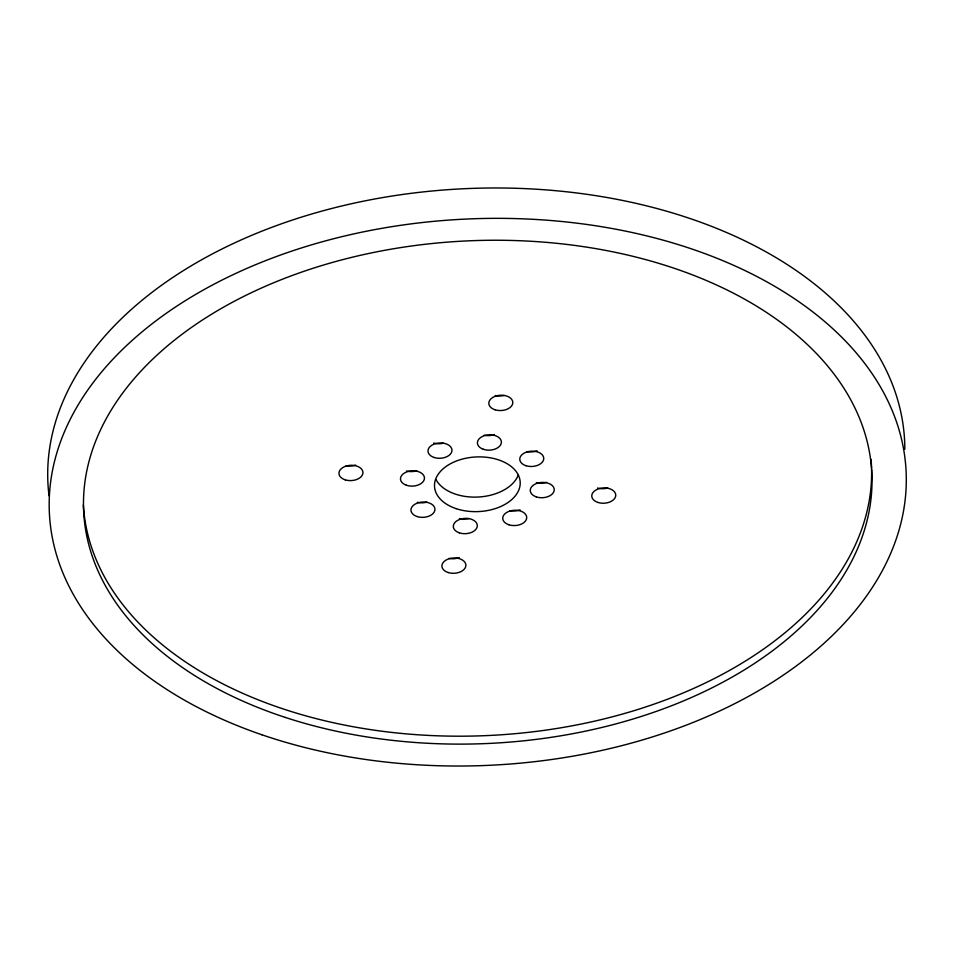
<?xml version="1.0" encoding="UTF-8"?>
<svg xmlns="http://www.w3.org/2000/svg" width="954" height="954" viewBox="0 0 954 954"><rect width="100%" height="100%" fill="white"/><g stroke="black" fill="none" stroke-linecap="round" stroke-linejoin="round"><path stroke-width="1.43" d="M518.213 475.199A42.882 27.332 -2.8 0 1 478.204 497.034A42.882 27.332 -2.8 0 1 435.954 479.504M494.387 434.547A12.008 7.656 -2.8 0 1 484.191 435.203M443.252 443.205A12.008 7.656 -2.8 0 1 433.748 443.061M416.779 470.739A12.008 7.656 -2.8 0 1 406.559 470.99M426.927 502.09A12.008 7.656 -2.8 0 1 417.399 502.317M468.939 518.523A12.008 7.656 -2.8 0 1 459.411 518.571M520.049 509.83A12.008 7.656 -2.8 0 1 509.865 510.688M546.559 482.354A12.008 7.656 -2.8 0 1 536.351 482.605M537.078 450.753A12.008 7.656 -2.8 0 1 526.894 451.612M504.117 395.469A12.008 7.656 -2.8 0 1 495.293 395.516M607.77 487.959A12.008 7.656 -2.8 0 1 597.562 488.019M459.244 557.541A12.008 7.656 -2.8 0 1 449.06 558.424M355.627 465.111A12.008 7.656 -2.8 0 1 346.111 465.743M871.598 469.392A394.551 251.498 -2.8 0 1 487.232 735.57A394.551 251.498 -2.8 0 1 83.344 504.869M871.062 459.351A394.551 251.498 -2.8 0 1 871.562 467.961M49.048 495.877A428.871 273.369 -2.8 0 1 459.112 188.975A428.871 273.369 -2.8 0 1 904.821 449.179M456.107 508.637A42.882 27.332 -2.8 0 0 520.216 482.879A42.882 27.332 -2.8 0 0 455.738 461.271A42.882 27.332 -2.8 0 0 456.107 508.637M483.32 449.274A12.008 7.656 -2.8 0 0 501.399 442.203A12.008 7.656 -2.8 0 0 483.475 436.002A12.008 7.656 -2.8 0 0 483.32 449.274M434.237 457.515A12.008 7.656 -2.8 0 0 451.981 450.085A12.008 7.656 -2.8 0 0 433.736 444.266A12.008 7.656 -2.8 0 0 434.237 457.515M406.392 485.24A12.008 7.656 -2.8 0 0 424.458 478.169A12.008 7.656 -2.8 0 0 406.547 471.968A12.008 7.656 -2.8 0 0 406.392 485.24M417.208 516.579A12.008 7.656 -2.8 0 0 434.952 509.162A12.008 7.656 -2.8 0 0 416.707 503.33A12.008 7.656 -2.8 0 0 417.208 516.579M459.232 532.809A12.008 7.656 -2.8 0 0 477.31 525.737A12.008 7.656 -2.8 0 0 459.387 519.536A12.008 7.656 -2.8 0 0 459.232 532.809M508.971 524.795A12.008 7.656 -2.8 0 0 526.715 517.366A12.008 7.656 -2.8 0 0 508.482 511.547A12.008 7.656 -2.8 0 0 508.971 524.795M536.172 496.843A12.008 7.656 -2.8 0 0 554.25 489.772A12.008 7.656 -2.8 0 0 536.327 483.571A12.008 7.656 -2.8 0 0 536.172 496.843M526.012 465.719A12.008 7.656 -2.8 0 0 543.756 458.302A12.008 7.656 -2.8 0 0 525.511 452.47A12.008 7.656 -2.8 0 0 526.012 465.719M495.09 409.791A12.008 7.656 -2.8 0 0 512.811 402.338A12.008 7.656 -2.8 0 0 494.542 396.542A12.008 7.656 -2.8 0 0 495.09 409.791M345.229 479.85A12.008 7.656 -2.8 0 0 362.937 472.397A12.008 7.656 -2.8 0 0 344.668 466.601A12.008 7.656 -2.8 0 0 345.229 479.85M448.177 572.531A12.008 7.656 -2.8 0 0 465.886 565.078A12.008 7.656 -2.8 0 0 447.617 559.282A12.008 7.656 -2.8 0 0 448.177 572.531M598.039 502.472A12.008 7.656 -2.8 0 0 615.759 495.019A12.008 7.656 -2.8 0 0 597.49 489.223A12.008 7.656 -2.8 0 0 598.039 502.472M261.801 734.747A428.871 273.369 -2.8 0 0 906.3 480.971A428.871 273.369 -2.8 0 0 265.129 260.824A428.871 273.369 -2.8 0 0 261.801 734.747M285.282 717.42A394.551 251.498 -2.8 0 0 871.98 477.31A394.551 251.498 -2.8 0 0 275.968 281.812A394.551 251.498 -2.8 0 0 285.282 717.42"/></g></svg>
